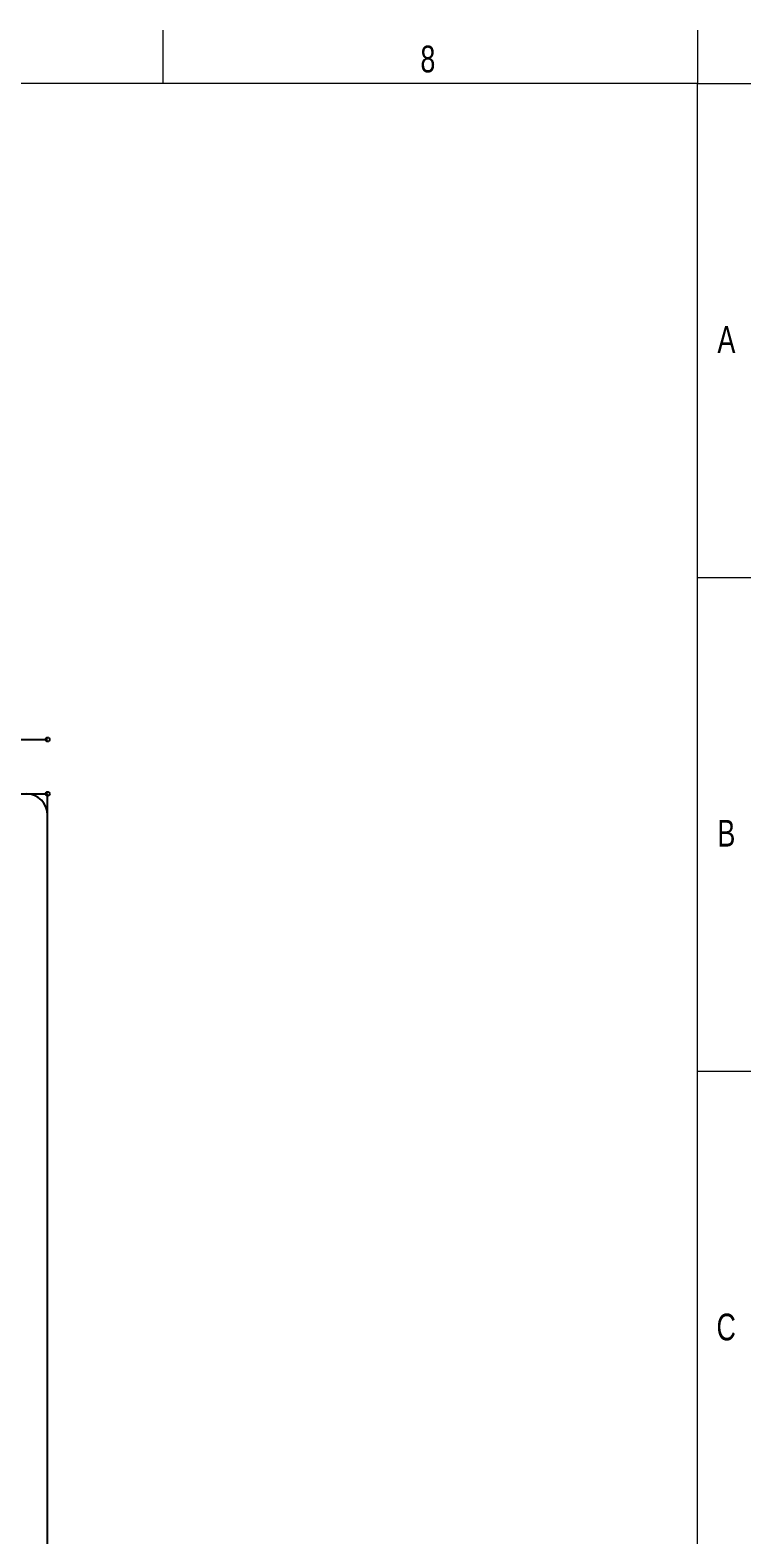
# Paper-space layout 'Sheet1' of a CAD drawing. Header units: millimetres. Extents: x 3 to 419, y -76 to 292.
# Drawn here: x 345.5 to 412.9, y 151.6 to 292.3 of the extents above; entities that cross this region are included whole.
import ezdxf

# ---------------------------------------------------------------- set-up
doc = ezdxf.new("R2010")
doc.units = ezdxf.units.MM
doc.styles.add('SLDTEXTSTYLE2', font='TXT', dxfattribs={"width": 0.75})

# ---------------------------------------------------------------- blocks, each defined once
blk = doc.blocks.new('SW_NOTE_0_18')
at = {"color": 0, "linetype": 'Continuous', "lineweight": 18, "insert": (0, 3.22), "char_height": 2.5, "attachment_point": 1, "style": 'SLDTEXTSTYLE2'}
blk.add_mtext('8', dxfattribs=at)
blk = doc.blocks.new('SW_NOTE_0_28')
at = {"color": 0, "linetype": 'Continuous', "lineweight": 18, "insert": (0, 3.22), "char_height": 2.5, "attachment_point": 1, "style": 'SLDTEXTSTYLE2'}
blk.add_mtext('C', dxfattribs=at)
blk = doc.blocks.new('SW_NOTE_0_29')
at = {"color": 0, "linetype": 'Continuous', "lineweight": 18, "insert": (0, 3.22), "char_height": 2.5, "attachment_point": 1, "style": 'SLDTEXTSTYLE2'}
blk.add_mtext('B', dxfattribs=at)
blk = doc.blocks.new('SW_NOTE_0_30')
at = {"color": 0, "linetype": 'Continuous', "lineweight": 18, "insert": (0, 3.22), "char_height": 2.5, "attachment_point": 1, "style": 'SLDTEXTSTYLE2'}
blk.add_mtext('A', dxfattribs=at)
blk = doc.blocks.new('SE')
at = {"color": 250, "linetype": 'Continuous', "lineweight": 18, "true_color": 0x191924}
for p, q in [((357.91, 292.21), (357.91, 287.21)), ((407.91, 292.21), (407.91, 287.21)), ((407.91, 287.21), (7.91, 287.21)), ((407.91, 10.21), (407.91, 287.21)), ((407.91, 287.21), (412.91, 287.21)), ((407.91, 241.04), (412.91, 241.04)), ((407.91, 194.88), (412.91, 194.88))]:
    blk.add_line(p, q, dxfattribs=at)
at = {"color": 7, "linetype": 'Continuous', "lineweight": 18}
for name, p in [('SW_NOTE_0_18', (382, 287.54)), ('SW_NOTE_0_30', (409.78, 261.31)), ('SW_NOTE_0_29', (409.78, 215.15)), ('SW_NOTE_0_28', (409.69, 168.98))]:
    blk.add_blockref(name, p, dxfattribs=at)

psp = doc.layouts.new('Sheet1')

# ---------------------------------------------------------------- linework, layer by layer
at = {"color": 7, "linetype": 'Continuous'}
for p, q in [((237.1340503, 225.976802), (347.1340503, 225.976802)), ((242.3090503, 220.896802), (347.1340503, 220.896802)), ((347.1340503, 100.976802), (347.1340503, 220.896802))]:
    psp.add_line(p, q, dxfattribs=at)
at = {"color": 7, "linetype": 'Continuous', "lineweight": 25}
psp.add_line((347.1340503, 102.976802), (347.1340503, 218.896802), dxfattribs=at)
at = {"color": 7, "linetype": 'Continuous'}
for centre in [(347.1340503, 225.976802), (347.1340503, 220.896802), (347.1340503, 220.896802)]:
    psp.add_circle(centre, 0.1905, dxfattribs=at)
at = {"color": 7, "linetype": 'Continuous', "lineweight": 25}
psp.add_arc((345.1340503, 218.896802), 2, 0, 90, dxfattribs=at)

# ---------------------------------------------------------------- block references
at = {"color": 7, "linetype": 'Continuous'}
psp.add_blockref('SE', (0, 0.0913187), dxfattribs=at)

doc.saveas('drawing.dxf')
